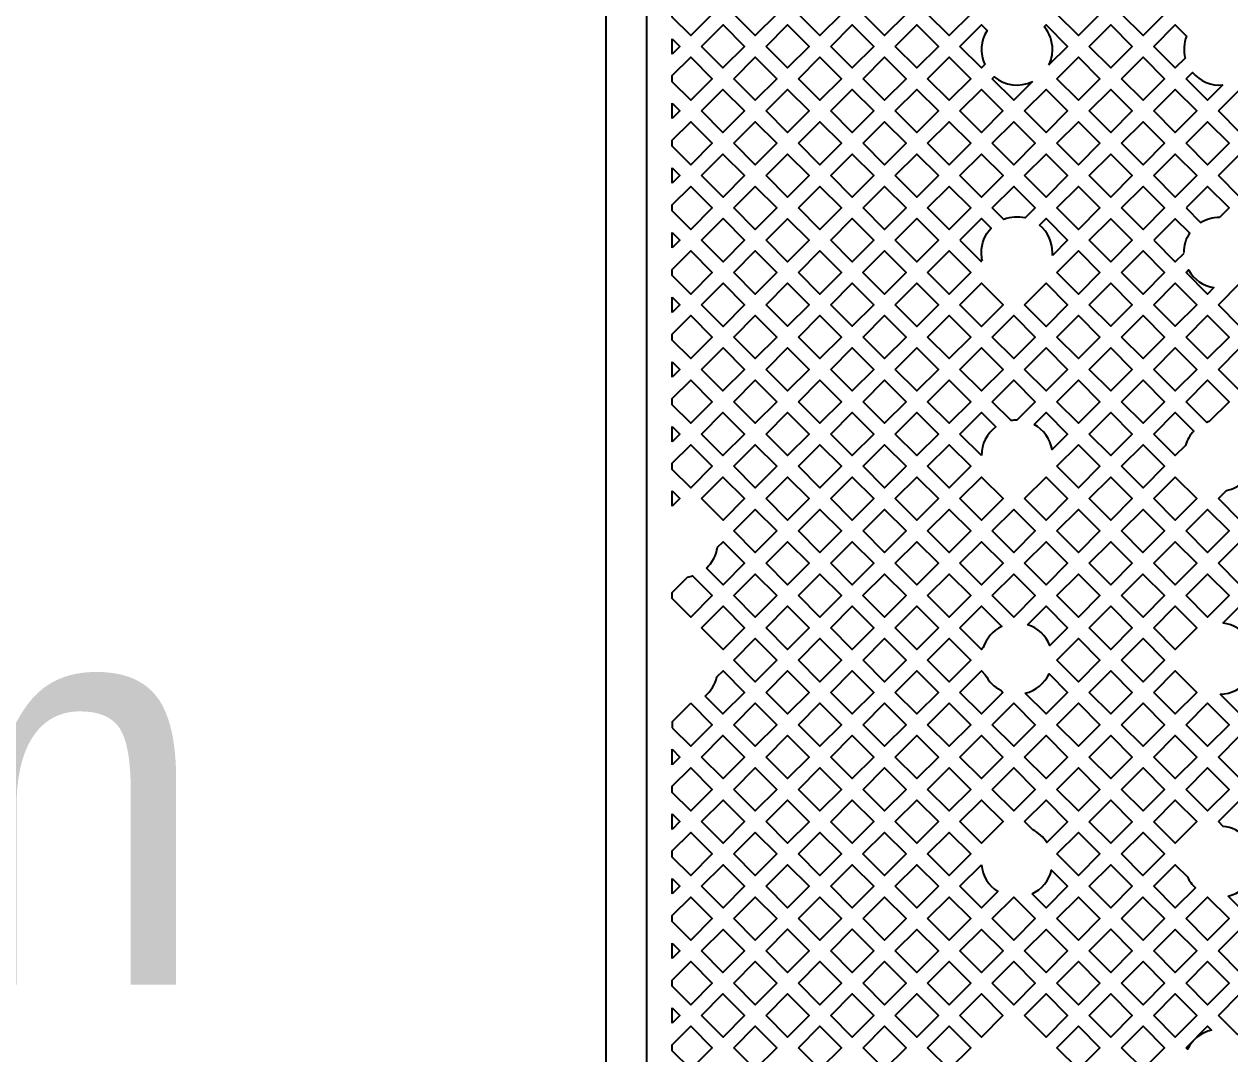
# Model space of a CAD drawing. Extents: x 1596 to 1844, y -134 to 41.
# Drawn here: x 1627.3 to 1633.34, y -77.5 to -72.35 of the extents above; entities that cross this region are included whole.
import ezdxf

# ---------------------------------------------------------------- set-up
doc = ezdxf.new("R2010")
doc.units = 0
doc.layers.add('gbr-dxf_layer0', color=7, linetype='Continuous')
doc.layers.add('gbr-outline-dxf_layer1', color=2, linetype='Continuous')
doc.layers.add('備註', color=1, linetype='Continuous', lineweight=5)
doc.styles.get("Standard").update_dxf_attribs({"font": 'txt.shx'})

msp = doc.modelspace()

# ---------------------------------------------------------------- linework, layer by layer
at = {"layer": 'gbr-dxf_layer0'}
for p, q in [((1630.5453, -72.5), (1630.5453, -72.4229)), ((1630.5453, -72.8231), (1630.5453, -72.7462)), ((1630.5453, -73.1465), (1630.5453, -73.0693)), ((1630.5453, -73.4698), (1630.5453, -73.3926)), ((1631.9848, -73.4312), (1632.0926, -73.539)), ((1630.5453, -73.7931), (1630.5453, -73.716)), ((1630.5453, -74.1165), (1630.5453, -74.0393)), ((1630.5453, -74.4396), (1630.5453, -74.3627)), ((1632.0924, -74.5087), (1631.9849, -74.4011)), ((1630.5453, -74.7629), (1630.5453, -74.6858)), ((1630.5453, -76.056), (1630.5453, -75.9789)), ((1630.5453, -76.3794), (1630.5453, -76.3022)), ((1631.9848, -76.6641), (1632.0929, -76.5566)), ((1630.5453, -76.7027), (1630.5453, -76.6256)), ((1630.5453, -77.026), (1630.5453, -76.9489)), ((1630.5453, -77.3491), (1630.5453, -77.272))]:
    msp.add_line(p, q, dxfattribs=at)
at = {"layer": 'gbr-dxf_layer0', "linetype": 'Continuous'}
for points in [[(1630.4183, -78.5732), (1630.4183, -75.576), (1630.4183, -74.941), (1630.4183, -71.9438), (1630.4183, -71.3088), (1630.4183, -70.6738), (1630.4183, -70.0388), (1630.4183, -69.4038), (1630.4183, -69.0319), (1628.1464, -66.2016, -0.026049), (1628.1349, -66.1872), (1627.7839, -65.7499)], [(1632.4303, -72.5546, 0.113079), (1632.448, -72.4772, 0.176194), (1632.4065, -72.363)], [(1632.1464, -72.6231), (1632.156, -72.6135, 0.295097), (1632.3476, -72.6373)], [(1633.1163, -72.623), (1633.1477, -72.5917, 0.246655), (1633.3007, -72.6542)], [(1633.1163, -73.2697), (1633.1892, -73.3426, -0.140986), (1633.2837, -73.3154)], [(1632.0973, -73.5343, -0.058481), (1632.0924, -73.4932, -0.19077), (1632.1406, -73.3715), (1632.0926, -73.3234), (1631.9848, -73.4312)], [(1632.4475, -73.5075, 0.020243), (1632.448, -73.4932, 0.223996), (1632.3833, -73.356)], [(1633.1059, -73.4932, -0.145724), (1633.1349, -73.3959), (1633.0625, -73.3236), (1632.9547, -73.4313)], [(1631.9849, -74.4011), (1632.0926, -74.2935), (1632.165, -74.3659, 0.237938), (1632.0924, -74.5087)], [(1632.0929, -76.5566, 0.231843), (1632.1739, -76.6906), (1632.0926, -76.7719), (1631.9848, -76.6641)]]:
    msp.add_lwpolyline(points, format="xyb", dxfattribs=at)
for points in [[(1630.5453, -72.3151), (1630.5453, -72.2844), (1630.6378, -72.192), (1630.7456, -72.2998), (1630.6378, -72.4076)], [(1630.8533, -72.2998), (1630.9611, -72.192), (1631.0688, -72.2996), (1630.961, -72.4074)], [(1631.1766, -72.2996), (1631.2843, -72.1919), (1631.3921, -72.2996), (1631.2843, -72.4074)], [(1631.4999, -72.2996), (1631.6076, -72.192), (1631.7153, -72.2998), (1631.6077, -72.4074)], [(1631.8231, -72.2998), (1631.9309, -72.192), (1632.0387, -72.2998), (1631.9309, -72.4076)], [(1632.4698, -72.2997), (1632.5775, -72.1919), (1632.6852, -72.2996), (1632.5775, -72.4074)], [(1632.793, -72.2996), (1632.9008, -72.1919), (1633.0086, -72.2996), (1632.9008, -72.4074)], [(1630.6917, -72.4614), (1630.7995, -72.3537), (1630.9071, -72.4613), (1630.7993, -72.5691)], [(1631.0149, -72.4613), (1631.1227, -72.3535), (1631.2305, -72.4613), (1631.1227, -72.5691)], [(1631.3382, -72.4613), (1631.446, -72.3535), (1631.5538, -72.4613), (1631.446, -72.5691)], [(1631.6616, -72.4613), (1631.7692, -72.3537), (1631.877, -72.4614), (1631.7694, -72.5691)], [(1632.6313, -72.4613), (1632.7391, -72.3535), (1632.8469, -72.4613), (1632.7391, -72.5691)], [(1630.5453, -72.6385), (1630.5453, -72.6078), (1630.6378, -72.5153), (1630.7454, -72.623), (1630.6377, -72.7308)], [(1630.8532, -72.623), (1630.961, -72.5152), (1631.0688, -72.623), (1630.961, -72.7308)], [(1631.1766, -72.623), (1631.2843, -72.5152), (1631.3921, -72.623), (1631.2843, -72.7308)], [(1631.4999, -72.623), (1631.6077, -72.5152), (1631.7155, -72.623), (1631.6077, -72.7308)], [(1631.8232, -72.623), (1631.9309, -72.5153), (1632.0387, -72.6231), (1631.931, -72.7308)], [(1632.4697, -72.623), (1632.5775, -72.5152), (1632.6852, -72.623), (1632.5775, -72.7308)], [(1632.793, -72.623), (1632.9008, -72.5152), (1633.0086, -72.623), (1632.9008, -72.7308)], [(1630.6915, -72.7847), (1630.7993, -72.6769), (1630.9071, -72.7847), (1630.7993, -72.8925)], [(1631.0149, -72.7847), (1631.1227, -72.6769), (1631.2305, -72.7847), (1631.1227, -72.8925)], [(1631.3382, -72.7847), (1631.446, -72.6769), (1631.5538, -72.7847), (1631.446, -72.8925)], [(1631.6616, -72.7847), (1631.7694, -72.6769), (1631.8771, -72.7846), (1631.7693, -72.8924)], [(1631.9849, -72.7846), (1632.0925, -72.677), (1632.2002, -72.7847), (1632.0926, -72.8923)], [(1632.308, -72.7847), (1632.4158, -72.6769), (1632.5236, -72.7847), (1632.4158, -72.8925)], [(1632.6313, -72.7847), (1632.7391, -72.6769), (1632.8469, -72.7847), (1632.7391, -72.8925)], [(1632.9547, -72.7847), (1633.0625, -72.6769), (1633.1703, -72.7847), (1633.0625, -72.8925)], [(1633.278, -72.7847), (1633.3858, -72.6769), (1633.4936, -72.7847), (1633.3858, -72.8925)], [(1630.5453, -72.9615), (1630.5453, -72.9309), (1630.6377, -72.8385), (1630.7454, -72.9463), (1630.6378, -73.054)], [(1630.8532, -72.9463), (1630.961, -72.8385), (1631.0688, -72.9463), (1630.961, -73.0541)], [(1631.1766, -72.9463), (1631.2843, -72.8385), (1631.3921, -72.9463), (1631.2843, -73.0541)], [(1631.4999, -72.9463), (1631.6077, -72.8385), (1631.7155, -72.9463), (1631.6077, -73.0541)], [(1631.8232, -72.9463), (1631.931, -72.8385), (1632.0387, -72.9462), (1631.9309, -73.054)], [(1632.1465, -72.9462), (1632.2541, -72.8385), (1632.3619, -72.9463), (1632.2542, -73.054)], [(1632.4697, -72.9463), (1632.5775, -72.8385), (1632.6852, -72.9463), (1632.5775, -73.0541)], [(1632.793, -72.9463), (1632.9008, -72.8385), (1633.0086, -72.9463), (1632.9008, -73.0541)], [(1633.1163, -72.9463), (1633.2241, -72.8385), (1633.3319, -72.9463), (1633.2241, -73.0541)], [(1630.6917, -73.1079), (1630.7993, -73.0002), (1630.9071, -73.108), (1630.7995, -73.2157)], [(1631.0149, -73.108), (1631.1227, -73.0002), (1631.2305, -73.108), (1631.1227, -73.2158)], [(1631.3382, -73.108), (1631.446, -73.0002), (1631.5538, -73.108), (1631.446, -73.2158)], [(1631.6615, -73.108), (1631.7693, -73.0002), (1631.877, -73.1079), (1631.7692, -73.2157)], [(1631.9848, -73.1079), (1632.0926, -73.0001), (1632.2004, -73.1079), (1632.0926, -73.2157)], [(1632.3081, -73.1079), (1632.4158, -73.0002), (1632.5236, -73.108), (1632.4159, -73.2157)], [(1632.6313, -73.108), (1632.7391, -73.0002), (1632.8469, -73.108), (1632.7391, -73.2158)], [(1632.9547, -73.108), (1633.0625, -73.0002), (1633.1703, -73.108), (1633.0625, -73.2158)], [(1633.278, -73.108), (1633.3858, -73.0002), (1633.4935, -73.1079), (1633.3857, -73.2157)], [(1630.5453, -73.2849), (1630.5453, -73.2542), (1630.6378, -73.1618), (1630.7456, -73.2695), (1630.6378, -73.3773)], [(1630.8533, -73.2695), (1630.961, -73.1619), (1631.0688, -73.2697), (1630.9611, -73.3773)], [(1631.1766, -73.2697), (1631.2843, -73.1619), (1631.3921, -73.2697), (1631.2843, -73.3774)], [(1631.4999, -73.2697), (1631.6077, -73.1619), (1631.7153, -73.2695), (1631.6076, -73.3773)], [(1631.8231, -73.2695), (1631.9309, -73.1618), (1632.0387, -73.2695), (1631.9309, -73.3773)], [(1632.4698, -73.2695), (1632.5775, -73.1619), (1632.6852, -73.2697), (1632.5776, -73.3773)], [(1632.793, -73.2697), (1632.9008, -73.1619), (1633.0086, -73.2697), (1632.9008, -73.3775)], [(1630.6917, -73.4312), (1630.7995, -73.3234), (1630.9072, -73.4312), (1630.7995, -73.539)], [(1631.015, -73.4312), (1631.1227, -73.3236), (1631.2304, -73.4313), (1631.1228, -73.539)], [(1631.3382, -73.4313), (1631.446, -73.3235), (1631.5537, -73.4312), (1631.4459, -73.539)], [(1631.6614, -73.4312), (1631.7692, -73.3234), (1631.877, -73.4312), (1631.7692, -73.539)], [(1632.6315, -73.4312), (1632.7391, -73.3236), (1632.8469, -73.4313), (1632.7393, -73.539)], [(1630.5453, -73.6082), (1630.5453, -73.5776), (1630.6378, -73.4851), (1630.7456, -73.5929), (1630.6378, -73.7007)], [(1630.8533, -73.5929), (1630.9611, -73.4851), (1631.0689, -73.5929), (1630.9611, -73.7007)], [(1631.1767, -73.5929), (1631.2843, -73.4852), (1631.392, -73.5929), (1631.2843, -73.7006)], [(1631.4998, -73.5929), (1631.6076, -73.4851), (1631.7153, -73.5929), (1631.6076, -73.7007)], [(1631.8231, -73.5929), (1631.9309, -73.4851), (1632.0387, -73.5929), (1631.9309, -73.7007)], [(1632.4698, -73.5929), (1632.5776, -73.4851), (1632.6854, -73.5929), (1632.5776, -73.7007)], [(1632.7931, -73.5929), (1632.9008, -73.4852), (1633.0085, -73.5929), (1632.9008, -73.7006)], [(1630.6917, -73.7546), (1630.7995, -73.6468), (1630.9072, -73.7546), (1630.7994, -73.8623)], [(1631.015, -73.7545), (1631.1228, -73.6468), (1631.2305, -73.7544), (1631.1227, -73.8622)], [(1631.3382, -73.7544), (1631.4459, -73.6468), (1631.5537, -73.7546), (1631.446, -73.8622)], [(1631.6614, -73.7546), (1631.7692, -73.6468), (1631.877, -73.7546), (1631.7692, -73.8624)], [(1631.9848, -73.7546), (1632.0926, -73.6468), (1632.2004, -73.7546), (1632.0926, -73.8624)], [(1632.3081, -73.7546), (1632.4159, -73.6468), (1632.5237, -73.7546), (1632.4159, -73.8624)], [(1632.6315, -73.7546), (1632.7393, -73.6468), (1632.8469, -73.7544), (1632.7391, -73.8622)], [(1632.9547, -73.7544), (1633.0623, -73.6468), (1633.1701, -73.7546), (1633.0625, -73.8622)], [(1633.2779, -73.7546), (1633.3857, -73.6468), (1633.4935, -73.7546), (1633.3857, -73.8624)], [(1630.5453, -73.9316), (1630.5453, -73.9009), (1630.6378, -73.8084), (1630.7456, -73.9162), (1630.6378, -74.024)], [(1630.8533, -73.9162), (1630.9611, -73.8084), (1631.0688, -73.9161), (1630.961, -74.0239)], [(1631.1766, -73.9161), (1631.2843, -73.8083), (1631.3921, -73.9161), (1631.2843, -74.0239)], [(1631.4999, -73.9161), (1631.6076, -73.8084), (1631.7153, -73.9162), (1631.6077, -74.0239)], [(1631.8231, -73.9162), (1631.9309, -73.8084), (1632.0387, -73.9162), (1631.9309, -74.024)], [(1632.1465, -73.9162), (1632.2542, -73.8084), (1632.362, -73.9162), (1632.2542, -74.024)], [(1632.4698, -73.9162), (1632.5776, -73.8084), (1632.6852, -73.9161), (1632.5775, -74.0239)], [(1632.793, -73.9161), (1632.9008, -73.8083), (1633.0086, -73.9161), (1632.9008, -74.0239)], [(1633.1163, -73.9161), (1633.224, -73.8084), (1633.3318, -73.9162), (1633.2241, -74.0239)], [(1630.6917, -74.0779), (1630.7995, -73.9701), (1630.9071, -74.0778), (1630.7993, -74.1856)], [(1631.0149, -74.0778), (1631.1227, -73.97), (1631.2305, -74.0778), (1631.1227, -74.1856)], [(1631.3382, -74.0778), (1631.446, -73.97), (1631.5538, -74.0778), (1631.446, -74.1856)], [(1631.6616, -74.0778), (1631.7692, -73.9701), (1631.877, -74.0779), (1631.7694, -74.1856)], [(1631.9848, -74.0779), (1632.0926, -73.9701), (1632.2004, -74.0779), (1632.0926, -74.1857)], [(1632.3081, -74.0779), (1632.4159, -73.9701), (1632.5236, -74.0778), (1632.4158, -74.1856)], [(1632.6313, -74.0778), (1632.7391, -73.97), (1632.8469, -74.0778), (1632.7391, -74.1856)], [(1632.9547, -74.0778), (1633.0625, -73.97), (1633.1703, -74.0778), (1633.0625, -74.1856)], [(1633.278, -74.0778), (1633.3857, -73.9701), (1633.4935, -74.0779), (1633.3858, -74.1856)], [(1630.5453, -74.2549), (1630.5453, -74.2242), (1630.6378, -74.1318), (1630.7455, -74.2394), (1630.6377, -74.3472)], [(1630.8532, -74.2394), (1630.961, -74.1317), (1631.0688, -74.2394), (1630.961, -74.3472)], [(1631.1766, -74.2394), (1631.2843, -74.1317), (1631.3921, -74.2394), (1631.2843, -74.3472)], [(1631.4999, -74.2394), (1631.6077, -74.1317), (1631.7155, -74.2394), (1631.6077, -74.3472)], [(1631.8232, -74.2394), (1631.9309, -74.1318), (1632.0387, -74.2396), (1631.931, -74.3472)], [(1632.4697, -74.2394), (1632.5775, -74.1317), (1632.6852, -74.2394), (1632.5775, -74.3472)], [(1632.793, -74.2394), (1632.9008, -74.1317), (1633.0086, -74.2394), (1632.9008, -74.3472)], [(1630.6915, -74.4011), (1630.7993, -74.2933), (1630.9071, -74.4011), (1630.7993, -74.5089)], [(1631.0149, -74.4011), (1631.1227, -74.2933), (1631.2305, -74.4011), (1631.1227, -74.5089)], [(1631.3382, -74.4011), (1631.446, -74.2933), (1631.5538, -74.4011), (1631.446, -74.5089)], [(1631.6616, -74.4011), (1631.7694, -74.2933), (1631.8771, -74.4011), (1631.7694, -74.5089)], [(1632.6313, -74.4011), (1632.7391, -74.2933), (1632.8469, -74.4011), (1632.7391, -74.5089)], [(1630.5453, -74.578), (1630.5453, -74.5473), (1630.6377, -74.455), (1630.7455, -74.5628), (1630.6378, -74.6705)], [(1630.8532, -74.5628), (1630.961, -74.455), (1631.0688, -74.5628), (1630.961, -74.6706)], [(1631.1766, -74.5628), (1631.2843, -74.455), (1631.3921, -74.5628), (1631.2843, -74.6706)], [(1631.4999, -74.5628), (1631.6077, -74.455), (1631.7155, -74.5628), (1631.6077, -74.6706)], [(1631.8232, -74.5628), (1631.931, -74.455), (1632.0387, -74.5627), (1631.9309, -74.6705)], [(1632.4697, -74.5628), (1632.5775, -74.455), (1632.6852, -74.5628), (1632.5775, -74.6706)], [(1632.793, -74.5628), (1632.9008, -74.455), (1633.0086, -74.5628), (1632.9008, -74.6706)], [(1630.6917, -74.7243), (1630.7993, -74.6167), (1630.9071, -74.7245), (1630.7995, -74.8321)], [(1631.0149, -74.7245), (1631.1227, -74.6167), (1631.2305, -74.7245), (1631.1227, -74.8323)], [(1631.3382, -74.7245), (1631.446, -74.6167), (1631.5538, -74.7245), (1631.446, -74.8322)], [(1631.6616, -74.7245), (1631.7694, -74.6167), (1631.877, -74.7243), (1631.7692, -74.8321)], [(1631.9848, -74.7243), (1632.0926, -74.6165), (1632.2004, -74.7243), (1632.0926, -74.8321)], [(1632.3081, -74.7243), (1632.4158, -74.6167), (1632.5236, -74.7245), (1632.4159, -74.8321)], [(1632.6313, -74.7245), (1632.7391, -74.6167), (1632.8469, -74.7245), (1632.7391, -74.8323)], [(1632.9547, -74.7245), (1633.0625, -74.6167), (1633.1701, -74.7243), (1633.0623, -74.8321)], [(1630.8533, -74.886), (1630.961, -74.7783), (1631.0688, -74.8861), (1630.9611, -74.9938)], [(1631.1766, -74.8861), (1631.2843, -74.7783), (1631.3921, -74.8861), (1631.2843, -74.9939)], [(1631.4999, -74.8861), (1631.6077, -74.7783), (1631.7153, -74.886), (1631.6076, -74.9938)], [(1631.8231, -74.886), (1631.9309, -74.7782), (1632.0387, -74.886), (1631.9309, -74.9938)], [(1632.1464, -74.886), (1632.2542, -74.7782), (1632.362, -74.886), (1632.2542, -74.9938)], [(1632.4698, -74.886), (1632.5775, -74.7783), (1632.6852, -74.8861), (1632.5776, -74.9938)], [(1632.793, -74.8861), (1632.9008, -74.7783), (1633.0085, -74.886), (1632.9007, -74.9938)], [(1633.1162, -74.886), (1633.224, -74.7782), (1633.3318, -74.886), (1633.224, -74.9938)], [(1631.015, -75.0477), (1631.1227, -74.94), (1631.2305, -75.0478), (1631.1228, -75.1555)], [(1631.3382, -75.0478), (1631.446, -74.94), (1631.5537, -75.0477), (1631.4459, -75.1555)], [(1631.6614, -75.0477), (1631.7692, -74.9399), (1631.877, -75.0477), (1631.7692, -75.1555)], [(1631.9848, -75.0477), (1632.0926, -74.9399), (1632.2004, -75.0477), (1632.0926, -75.1555)], [(1632.3081, -75.0477), (1632.4159, -74.9399), (1632.5237, -75.0477), (1632.4159, -75.1555)], [(1632.6315, -75.0477), (1632.7391, -74.94), (1632.8468, -75.0477), (1632.7391, -75.1553)], [(1632.9546, -75.0477), (1633.0623, -74.9399), (1633.1701, -75.0477), (1633.0623, -75.1555)], [(1633.2779, -75.0477), (1633.3857, -74.9399), (1633.4935, -75.0477), (1633.3857, -75.1555)], [(1630.8533, -75.2093), (1630.9611, -75.1016), (1631.0689, -75.2093), (1630.9611, -75.3171)], [(1631.1767, -75.2093), (1631.2843, -75.1017), (1631.392, -75.2093), (1631.2843, -75.317)], [(1631.4998, -75.2093), (1631.6076, -75.1016), (1631.7153, -75.2093), (1631.6076, -75.3171)], [(1631.8231, -75.2093), (1631.9309, -75.1016), (1632.0387, -75.2093), (1631.9309, -75.3171)], [(1632.1465, -75.2093), (1632.2542, -75.1016), (1632.362, -75.2093), (1632.2542, -75.3171)], [(1632.4698, -75.2093), (1632.5776, -75.1016), (1632.6852, -75.2092), (1632.5775, -75.317)], [(1632.793, -75.2092), (1632.9007, -75.1016), (1633.0085, -75.2093), (1632.9008, -75.317)], [(1633.1162, -75.2093), (1633.224, -75.1016), (1633.3318, -75.2093), (1633.224, -75.3171)], [(1630.6917, -75.371), (1630.7995, -75.2632), (1630.9072, -75.371), (1630.7995, -75.4788)], [(1631.015, -75.371), (1631.1228, -75.2632), (1631.2305, -75.3709), (1631.1227, -75.4787)], [(1631.3382, -75.3709), (1631.4459, -75.2632), (1631.5537, -75.371), (1631.446, -75.4787)], [(1631.6614, -75.371), (1631.7692, -75.2632), (1631.877, -75.371), (1631.7692, -75.4788)], [(1632.6313, -75.3709), (1632.7391, -75.2631), (1632.8469, -75.3709), (1632.7391, -75.4787)], [(1632.9547, -75.3709), (1633.0623, -75.2632), (1633.1701, -75.371), (1633.0625, -75.4787)], [(1630.8533, -75.5327), (1630.9611, -75.4249), (1631.0688, -75.5326), (1630.961, -75.6404)], [(1631.1766, -75.5326), (1631.2843, -75.4248), (1631.3921, -75.5326), (1631.2843, -75.6404)], [(1631.4999, -75.5326), (1631.6076, -75.4249), (1631.7153, -75.5327), (1631.6077, -75.6404)], [(1631.8231, -75.5327), (1631.9309, -75.4249), (1632.0387, -75.5327), (1631.9309, -75.6405)], [(1632.4697, -75.5326), (1632.5775, -75.4248), (1632.6852, -75.5326), (1632.5775, -75.6404)], [(1632.793, -75.5326), (1632.9008, -75.4248), (1633.0086, -75.5326), (1632.9008, -75.6404)], [(1631.0149, -75.6942), (1631.1227, -75.5864), (1631.2305, -75.6942), (1631.1227, -75.802)], [(1631.3382, -75.6942), (1631.446, -75.5864), (1631.5538, -75.6942), (1631.446, -75.802)], [(1631.6616, -75.6942), (1631.7692, -75.5866), (1631.877, -75.6944), (1631.7694, -75.802)], [(1632.6313, -75.6942), (1632.7391, -75.5864), (1632.8469, -75.6942), (1632.7391, -75.802)], [(1632.9547, -75.6942), (1633.0625, -75.5864), (1633.1703, -75.6942), (1633.0625, -75.802)], [(1630.8532, -75.8559), (1630.961, -75.7481), (1631.0688, -75.8559), (1630.961, -75.9637)], [(1631.1766, -75.8559), (1631.2843, -75.7481), (1631.3921, -75.8559), (1631.2843, -75.9637)], [(1631.4999, -75.8559), (1631.6077, -75.7481), (1631.7155, -75.8559), (1631.6077, -75.9637)], [(1631.8232, -75.8559), (1631.9309, -75.7482), (1632.0386, -75.8559), (1631.9309, -75.9636)], [(1632.1463, -75.8559), (1632.2541, -75.7481), (1632.3619, -75.8559), (1632.2541, -75.9637)], [(1632.4697, -75.8559), (1632.5775, -75.7481), (1632.6852, -75.8559), (1632.5775, -75.9637)], [(1632.793, -75.8559), (1632.9008, -75.7481), (1633.0086, -75.8559), (1632.9008, -75.9637)], [(1633.1163, -75.8559), (1633.2241, -75.7481), (1633.3319, -75.8559), (1633.2241, -75.9637)], [(1630.6917, -76.0174), (1630.7993, -75.9098), (1630.9071, -76.0176), (1630.7995, -76.1252)], [(1631.0149, -76.0176), (1631.1227, -75.9098), (1631.2305, -76.0176), (1631.1227, -76.1254)], [(1631.3382, -76.0176), (1631.446, -75.9098), (1631.5538, -76.0176), (1631.446, -76.1254)], [(1631.6616, -76.0176), (1631.7694, -75.9098), (1631.877, -76.0174), (1631.7692, -76.1252)], [(1631.9848, -76.0174), (1632.0924, -75.9098), (1632.2002, -76.0176), (1632.0926, -76.1252)], [(1632.308, -76.0176), (1632.4158, -75.9098), (1632.5236, -76.0176), (1632.4158, -76.1254)], [(1632.6313, -76.0176), (1632.7391, -75.9098), (1632.8469, -76.0176), (1632.7391, -76.1254)], [(1632.9547, -76.0176), (1633.0625, -75.9098), (1633.1703, -76.0176), (1633.0625, -76.1254)], [(1633.278, -76.0176), (1633.3858, -75.9098), (1633.4935, -76.0174), (1633.3857, -76.1252)], [(1630.5453, -76.1944), (1630.5453, -76.1638), (1630.6378, -76.0713), (1630.7456, -76.1791), (1630.6378, -76.2869)], [(1630.8533, -76.1791), (1630.961, -76.0715), (1631.0688, -76.1792), (1630.9611, -76.2869)], [(1631.1766, -76.1792), (1631.2843, -76.0715), (1631.3921, -76.1792), (1631.2843, -76.287)], [(1631.4999, -76.1792), (1631.6077, -76.0715), (1631.7153, -76.1791), (1631.6076, -76.2869)], [(1631.8231, -76.1791), (1631.9309, -76.0713), (1632.0387, -76.1791), (1631.9309, -76.2869)], [(1632.1465, -76.1791), (1632.2541, -76.0715), (1632.3619, -76.1792), (1632.2542, -76.2869)], [(1632.4697, -76.1792), (1632.5775, -76.0715), (1632.6852, -76.1792), (1632.5775, -76.287)], [(1632.793, -76.1792), (1632.9008, -76.0715), (1633.0086, -76.1792), (1632.9008, -76.287)], [(1633.1163, -76.1792), (1633.2241, -76.0715), (1633.3318, -76.1791), (1633.224, -76.2869)], [(1630.6917, -76.3408), (1630.7995, -76.233), (1630.9072, -76.3408), (1630.7995, -76.4486)], [(1631.015, -76.3408), (1631.1227, -76.2331), (1631.2305, -76.3409), (1631.1228, -76.4486)], [(1631.3382, -76.3409), (1631.446, -76.2331), (1631.5537, -76.3408), (1631.4459, -76.4486)], [(1631.6614, -76.3408), (1631.7692, -76.233), (1631.877, -76.3408), (1631.7692, -76.4486)], [(1631.9848, -76.3408), (1632.0926, -76.233), (1632.2004, -76.3408), (1632.0926, -76.4486)], [(1632.6313, -76.3409), (1632.7391, -76.2331), (1632.8469, -76.3409), (1632.7391, -76.4487)], [(1632.9547, -76.3409), (1633.0625, -76.2331), (1633.1701, -76.3408), (1633.0623, -76.4486)], [(1630.5453, -76.5178), (1630.5453, -76.4871), (1630.6378, -76.3947), (1630.7456, -76.5025), (1630.6378, -76.6103)], [(1630.8533, -76.5025), (1630.9611, -76.3947), (1631.0689, -76.5025), (1630.9611, -76.6102)], [(1631.1767, -76.5025), (1631.2843, -76.3948), (1631.392, -76.5025), (1631.2843, -76.6101)], [(1631.4998, -76.5025), (1631.6076, -76.3947), (1631.7153, -76.5025), (1631.6076, -76.6103)], [(1631.8231, -76.5025), (1631.9309, -76.3947), (1632.0387, -76.5025), (1631.9309, -76.6103)], [(1632.4698, -76.5025), (1632.5775, -76.3948), (1632.6852, -76.5026), (1632.5776, -76.6102)], [(1632.793, -76.5026), (1632.9008, -76.3948), (1633.0085, -76.5025), (1632.9007, -76.6103)], [(1630.6917, -76.6641), (1630.7995, -76.5563), (1630.9072, -76.6641), (1630.7995, -76.7719)], [(1631.015, -76.6641), (1631.1228, -76.5563), (1631.2305, -76.664), (1631.1227, -76.7718)], [(1631.3382, -76.664), (1631.4459, -76.5563), (1631.5537, -76.6641), (1631.446, -76.7718)], [(1631.6614, -76.6641), (1631.7692, -76.5563), (1631.877, -76.6641), (1631.7692, -76.7719)], [(1632.6315, -76.6641), (1632.7391, -76.5565), (1632.8468, -76.6641), (1632.7391, -76.7718)], [(1630.5453, -76.8411), (1630.5453, -76.8105), (1630.6378, -76.718), (1630.7456, -76.8258), (1630.6378, -76.9336)], [(1630.8533, -76.8258), (1630.9611, -76.718), (1631.0688, -76.8257), (1630.961, -76.9335)], [(1631.1766, -76.8257), (1631.2843, -76.7179), (1631.3921, -76.8257), (1631.2843, -76.9335)], [(1631.4999, -76.8257), (1631.6076, -76.718), (1631.7153, -76.8258), (1631.6077, -76.9335)], [(1631.8231, -76.8258), (1631.9309, -76.718), (1632.0387, -76.8258), (1631.9309, -76.9336)], [(1632.1465, -76.8258), (1632.2542, -76.718), (1632.362, -76.8258), (1632.2542, -76.9336)], [(1632.4698, -76.8258), (1632.5776, -76.718), (1632.6852, -76.8257), (1632.5775, -76.9335)], [(1632.793, -76.8257), (1632.9007, -76.718), (1633.0085, -76.8258), (1632.9008, -76.9335)], [(1633.1162, -76.8258), (1633.224, -76.718), (1633.3318, -76.8258), (1633.224, -76.9336)], [(1630.6917, -76.9875), (1630.7995, -76.8797), (1630.9071, -76.9873), (1630.7993, -77.0951)], [(1631.0149, -76.9873), (1631.1227, -76.8796), (1631.2305, -76.9873), (1631.1227, -77.0951)], [(1631.3382, -76.9873), (1631.446, -76.8796), (1631.5538, -76.9873), (1631.446, -77.0951)], [(1631.6616, -76.9873), (1631.7692, -76.8797), (1631.877, -76.9875), (1631.7694, -77.0951)], [(1631.9848, -76.9875), (1632.0926, -76.8797), (1632.2004, -76.9875), (1632.0926, -77.0953)], [(1632.3081, -76.9875), (1632.4159, -76.8797), (1632.5236, -76.9873), (1632.4158, -77.0951)], [(1632.6313, -76.9873), (1632.7391, -76.8796), (1632.8469, -76.9873), (1632.7391, -77.0951)], [(1632.9547, -76.9873), (1633.0623, -76.8797), (1633.1701, -76.9875), (1633.0625, -77.0951)], [(1633.2779, -76.9875), (1633.3857, -76.8797), (1633.4935, -76.9875), (1633.3857, -77.0953)], [(1630.5453, -77.1642), (1630.5453, -77.1338), (1630.6378, -77.0414), (1630.7454, -77.149), (1630.6378, -77.2567)], [(1630.8532, -77.149), (1630.961, -77.0412), (1631.0688, -77.149), (1630.961, -77.2568)], [(1631.1766, -77.149), (1631.2843, -77.0412), (1631.3921, -77.149), (1631.2843, -77.2568)], [(1631.4999, -77.149), (1631.6077, -77.0412), (1631.7155, -77.149), (1631.6077, -77.2568)], [(1631.8232, -77.149), (1631.9309, -77.0414), (1632.0387, -77.1491), (1631.931, -77.2568)], [(1632.1464, -77.1491), (1632.2542, -77.0414), (1632.3619, -77.149), (1632.2541, -77.2568)], [(1632.4697, -77.149), (1632.5775, -77.0412), (1632.6852, -77.149), (1632.5775, -77.2568)], [(1632.793, -77.149), (1632.9008, -77.0412), (1633.0086, -77.149), (1632.9008, -77.2568)], [(1633.1163, -77.149), (1633.224, -77.0414), (1633.3318, -77.1491), (1633.2241, -77.2568)], [(1630.6917, -77.3106), (1630.7993, -77.2029), (1630.9071, -77.3107), (1630.7995, -77.4184)], [(1631.0149, -77.3107), (1631.1227, -77.2029), (1631.2305, -77.3107), (1631.1227, -77.4185)], [(1631.3382, -77.3107), (1631.446, -77.2029), (1631.5538, -77.3107), (1631.446, -77.4185)], [(1631.6616, -77.3107), (1631.7694, -77.2029), (1631.8771, -77.3107), (1631.7694, -77.4185)], [(1631.9849, -77.3107), (1632.0926, -77.203), (1632.2002, -77.3107), (1632.0926, -77.4184)], [(1632.308, -77.3107), (1632.4158, -77.2029), (1632.5236, -77.3107), (1632.4158, -77.4185)], [(1632.6313, -77.3107), (1632.7391, -77.2029), (1632.8469, -77.3107), (1632.7391, -77.4185)], [(1632.9547, -77.3107), (1633.0625, -77.2029), (1633.1703, -77.3107), (1633.0625, -77.4185)], [(1630.5453, -77.4876), (1630.5453, -77.4569), (1630.6378, -77.3644), (1630.7456, -77.4722), (1630.6378, -77.58)], [(1630.8533, -77.4722), (1630.961, -77.3646), (1631.0688, -77.4724), (1630.9611, -77.58)], [(1631.1766, -77.4724), (1631.2843, -77.3646), (1631.3921, -77.4724), (1631.2843, -77.5801)], [(1631.4999, -77.4724), (1631.6077, -77.3646), (1631.7155, -77.4724), (1631.6077, -77.5801)], [(1631.8232, -77.4724), (1631.931, -77.3646), (1632.0387, -77.4722), (1631.9309, -77.58)], [(1632.4697, -77.4724), (1632.5775, -77.3646), (1632.6852, -77.4724), (1632.5775, -77.5801)], [(1632.793, -77.4724), (1632.9008, -77.3646), (1633.0086, -77.4724), (1632.9008, -77.5801)]]:
    msp.add_lwpolyline(points, close=True, dxfattribs=at)
for points in [[(1631.9848, -72.4614), (1632.0926, -72.3537), (1632.1204, -72.3815, 0.25696), (1632.1092, -72.5525), (1632.0925, -72.5692)], [(1632.9547, -72.4613), (1633.0625, -72.3535), (1633.119, -72.4101, 0.159377), (1633.1112, -72.5204), (1633.0625, -72.5691)], [(1632.1465, -73.2695), (1632.2542, -73.1618), (1632.362, -73.2695), (1632.3114, -73.3202, 0.153825), (1632.2048, -73.3279)], [(1633.1162, -73.5929), (1633.1287, -73.5804, 0.229217), (1633.2559, -73.6688), (1633.224, -73.7007)], [(1632.1464, -74.2396), (1632.2542, -74.1318), (1632.3619, -74.2394), (1632.27, -74.3314, 0.041393), (1632.2407, -74.3339)], [(1633.1163, -74.2394), (1633.2241, -74.1317), (1633.3319, -74.2394), (1633.2324, -74.3389, 0.018555), (1633.2201, -74.3432)], [(1632.3558, -74.3533), (1632.4158, -74.2933), (1632.5236, -74.4011), (1632.4455, -74.4792, 0.228715)], [(1632.9547, -74.4011), (1633.0625, -74.2933), (1633.1553, -74.3862, 0.118456), (1633.1135, -74.4579), (1633.0625, -74.5089)], [(1633.2779, -74.7243), (1633.3187, -74.6835, 0.14244), (1633.4067, -74.6376), (1633.4935, -74.7243), (1633.3857, -74.8321)], [(1630.7162, -75.0722, 0.171874), (1630.772, -74.9674), (1630.7995, -74.9399), (1630.9072, -75.0477), (1630.7995, -75.1555)], [(1630.5453, -75.2247), (1630.5453, -75.194), (1630.6225, -75.1168, 0.036081), (1630.6475, -75.1112), (1630.7456, -75.2093), (1630.6378, -75.3171)], [(1631.9848, -75.371), (1632.0926, -75.2632), (1632.1939, -75.3646, 0.206092), (1632.1012, -75.4702), (1632.0926, -75.4788)], [(1632.3236, -75.3556), (1632.4159, -75.2632), (1632.5236, -75.3709), (1632.4353, -75.4591, 0.22512)], [(1633.3007, -75.3482), (1633.3857, -75.2632), (1633.4935, -75.371), (1633.4341, -75.4304, 0.232214)], [(1630.7099, -75.7126, 0.162532), (1630.7692, -75.6169), (1630.7995, -75.5866), (1630.9071, -75.6942), (1630.7993, -75.802)], [(1631.9848, -75.6944), (1632.0926, -75.5866), (1632.1117, -75.6057, 0.159026), (1632.1897, -75.6837), (1632.2002, -75.6942), (1632.0924, -75.802)], [(1632.3118, -75.6981, 0.226573), (1632.4308, -75.6015), (1632.5236, -75.6942), (1632.4158, -75.802)], [(1633.2868, -75.703, 0.236914), (1633.4281, -75.629), (1633.4935, -75.6944), (1633.3858, -75.802)], [(1632.3081, -76.3408), (1632.4158, -76.2331), (1632.5236, -76.3409), (1632.4197, -76.4448, 0.135254), (1632.3492, -76.3819)], [(1633.2779, -76.3408), (1633.3857, -76.233), (1633.4935, -76.3408), (1633.414, -76.4202, 0.18279), (1633.3014, -76.3643)], [(1632.346, -76.702, 0.226491), (1632.443, -76.5834), (1632.5237, -76.6641), (1632.4159, -76.7719)], [(1632.9546, -76.6641), (1633.0623, -76.5563), (1633.1228, -76.6168, 0.096261), (1633.1627, -76.6715), (1633.0623, -76.7719)], [(1633.3273, -76.7136, 0.226293), (1633.4451, -76.6158), (1633.4935, -76.6641), (1633.3857, -76.7719)], [(1633.278, -77.3107), (1633.3857, -77.203), (1633.4935, -77.3108), (1633.3898, -77.4145, 0.036523), (1633.368, -77.4006)], [(1633.1163, -77.4724), (1633.2241, -77.3646), (1633.2436, -77.384, 0.22679), (1633.1237, -77.4797)]]:
    msp.add_lwpolyline(points, format="xyb", close=True, dxfattribs=at)
for points in [[(1632.4065, -72.363), (1632.4159, -72.3536), (1632.5236, -72.4613), (1632.4303, -72.5546)], [(1630.5453, -72.4229), (1630.5839, -72.4614), (1630.5453, -72.5)], [(1632.3476, -72.6373), (1632.2541, -72.7308), (1632.1464, -72.6231)], [(1633.3007, -72.6542), (1633.2241, -72.7308), (1633.1163, -72.623)], [(1630.5453, -72.7462), (1630.5838, -72.7847), (1630.5453, -72.8231)], [(1630.5453, -73.0693), (1630.5839, -73.1079), (1630.5453, -73.1465)], [(1633.2859, -73.3154), (1633.3318, -73.2695), (1633.2241, -73.1619), (1633.1163, -73.2697)], [(1632.3833, -73.356), (1632.4159, -73.3234), (1632.5237, -73.4312), (1632.4475, -73.5075)], [(1630.5453, -73.3926), (1630.5839, -73.4312), (1630.5453, -73.4698)], [(1632.9547, -73.4313), (1633.0623, -73.539), (1633.1059, -73.4954)], [(1630.5453, -73.716), (1630.5839, -73.7546), (1630.5453, -73.7931)], [(1630.5453, -74.0393), (1630.5839, -74.0779), (1630.5453, -74.1165)], [(1630.5453, -74.3627), (1630.5838, -74.4011), (1630.5453, -74.4396)], [(1630.5453, -74.6858), (1630.5839, -74.7243), (1630.5453, -74.7629)], [(1630.5453, -75.8711), (1630.6378, -75.9636), (1630.7454, -75.8559), (1630.6383, -75.7487)], [(1630.637, -75.749), (1630.5453, -75.8407), (1630.5453, -75.8711)], [(1630.5453, -75.9789), (1630.5839, -76.0174), (1630.5453, -76.056)], [(1630.5453, -76.3022), (1630.5839, -76.3408), (1630.5453, -76.3794)], [(1630.5453, -76.6256), (1630.5839, -76.6641), (1630.5453, -76.7027)], [(1630.5453, -76.9489), (1630.5839, -76.9875), (1630.5453, -77.026)], [(1630.5453, -77.272), (1630.5839, -77.3106), (1630.5453, -77.3491)]]:
    msp.add_lwpolyline(points, dxfattribs=at)
at = {"layer": 'gbr-outline-dxf_layer1', "linetype": 'Continuous'}
msp.add_lwpolyline([(1627.4049, -65.2514), (1627.4049, -59.6032, -0.414218), (1627.905, -59.1031), (1637.1049, -59.1031, -0.414219), (1637.605, -59.6032), (1637.605, -63.9102, 0.414223), (1637.805, -64.1102), (1639.9098, -64.1102, -0.414215), (1640.9098, -65.1102), (1640.9098, -70.2471, -0.240277), (1640.4972, -71.0567, 0.240122), (1640.415, -71.2181), (1640.415, -83.9232, -0.414366), (1639.9149, -84.4231), (1630.715, -84.4231, -0.414365), (1630.2149, -83.9232), (1630.2149, -69.1737, 0.170771), (1630.1708, -69.0485), (1627.6251, -65.8775, -0.170765)], format="xyb", close=True, dxfattribs=at)

# ---------------------------------------------------------------- texts
at = {"layer": '備註', "color": 1, "linetype": 'Continuous', "insert": (1610.7792, -75.156), "char_height": 2, "width": 44.756436, "attachment_point": 1}
msp.add_mtext('{\\fPMingLiU|b0|i0|c136|p18;最小線距79um}', dxfattribs=at)

doc.saveas('drawing.dxf')
